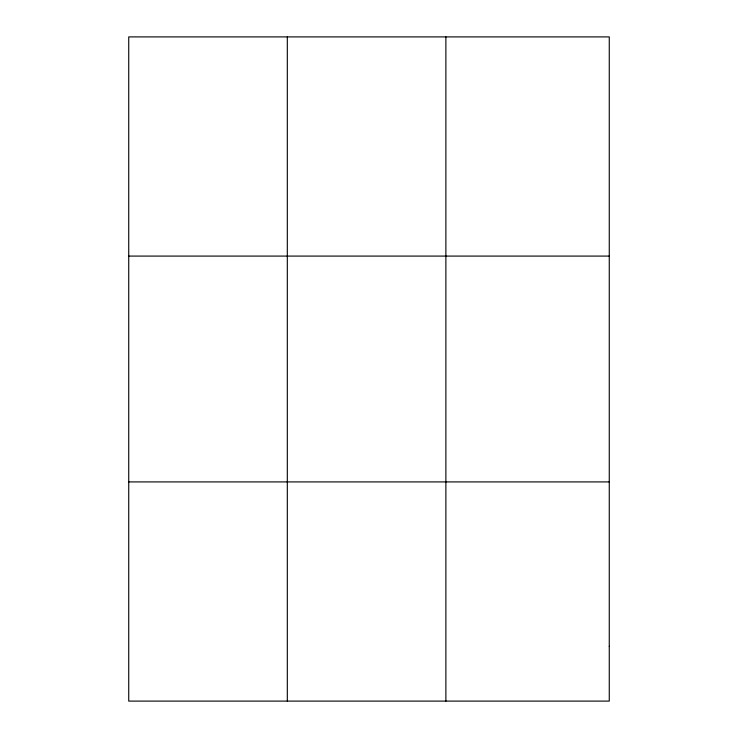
<?xml version="1.0" encoding="UTF-8"?>
<svg xmlns="http://www.w3.org/2000/svg" width="738" height="738" viewBox="0 0 738 738"><rect width="100%" height="100%" fill="white"/><g stroke="black" fill="none" stroke-linecap="round" stroke-linejoin="round"><path stroke-width="1.11" d="M287.313 701.1L287.313 36.9M445.881 701.1L445.881 36.9M128.735 256.086L609.265 256.086M128.735 481.914L609.265 481.914M609.265 646.303L609.265 701.1L128.735 701.1L128.735 36.9L609.265 36.9L609.265 646.303"/></g></svg>
